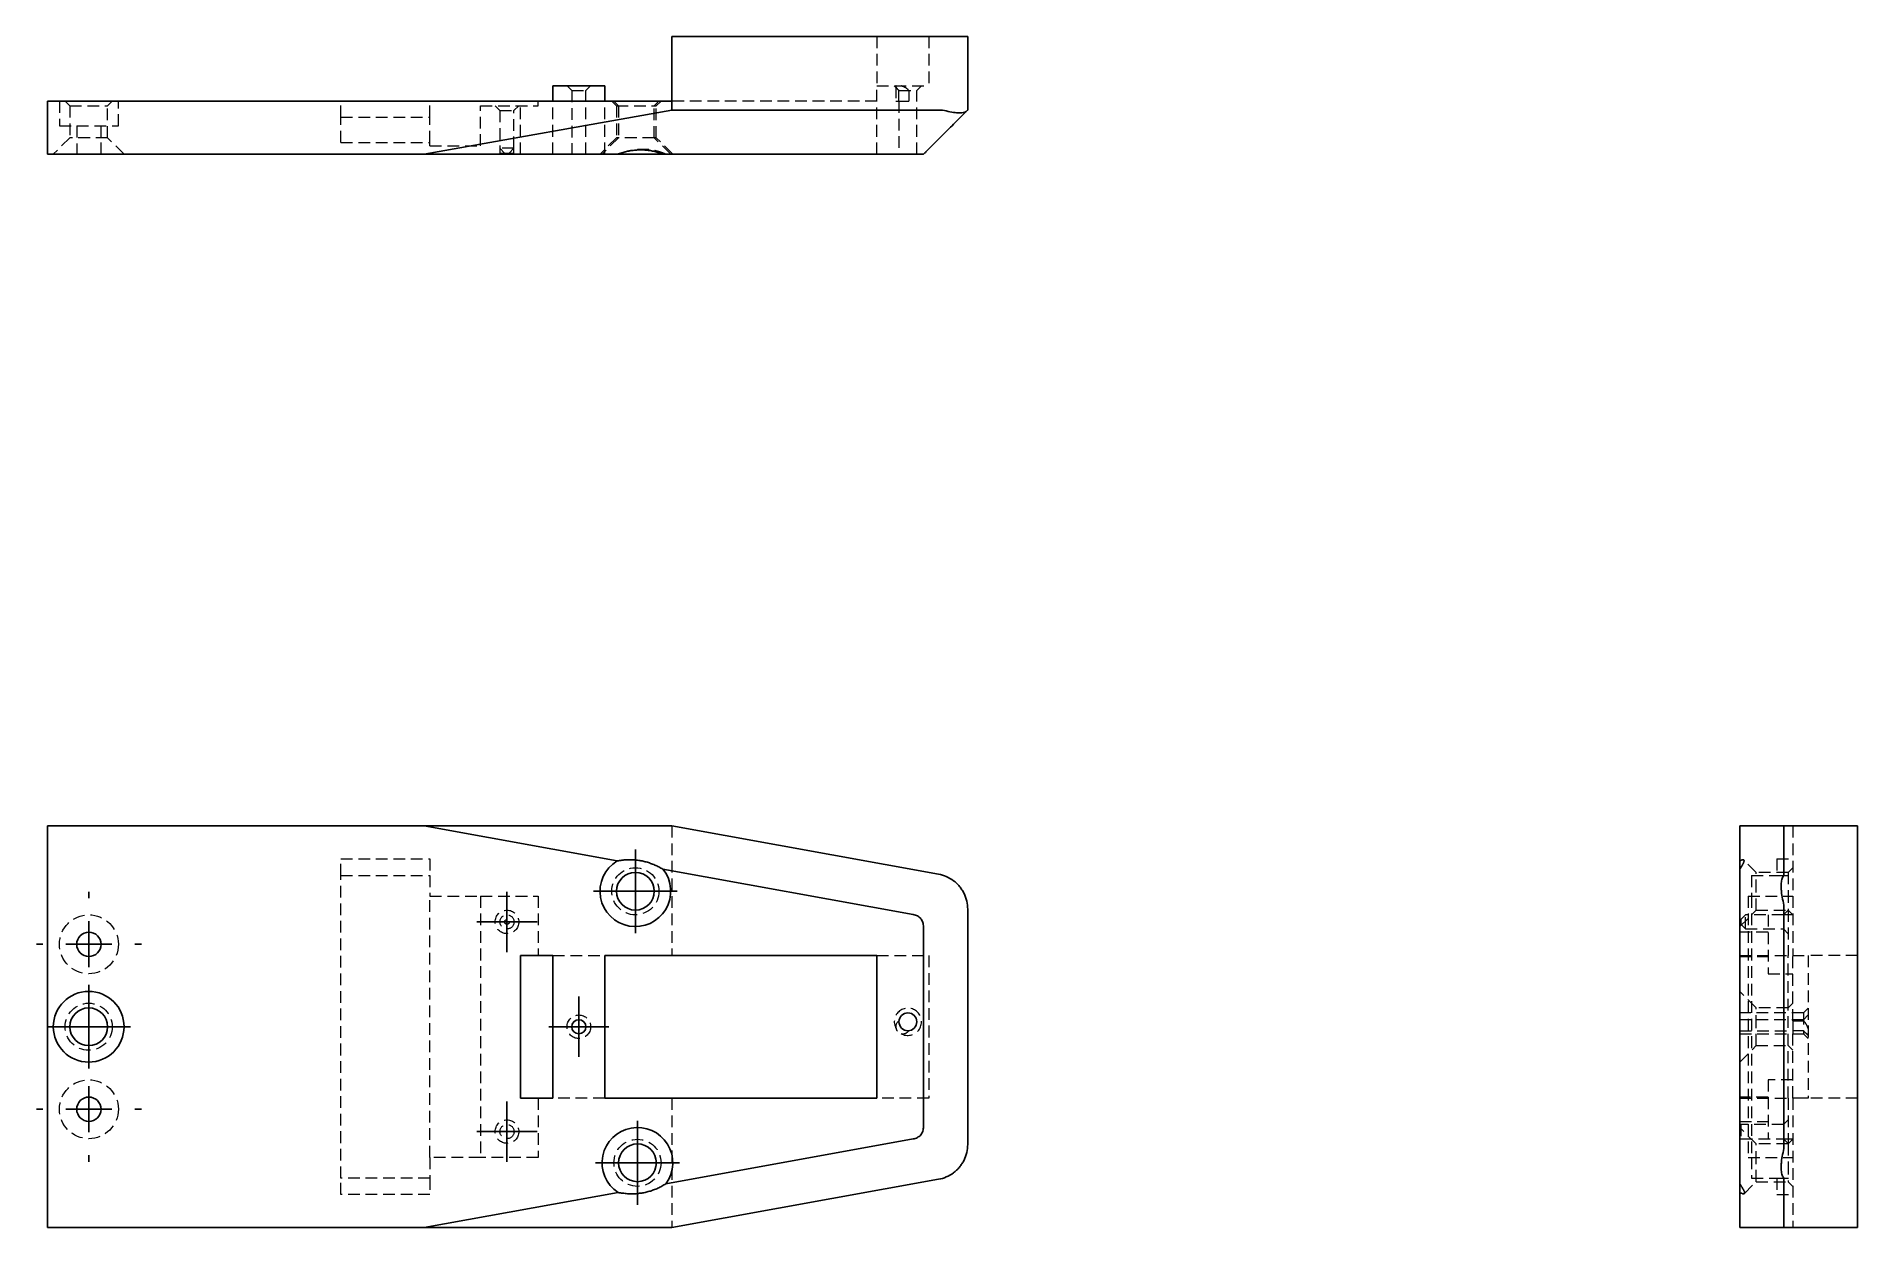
# Model space of a CAD drawing. Header units: millimetres. Extents: x 32 to 230, y 35 to 165.
import ezdxf

# ---------------------------------------------------------------- set-up
doc = ezdxf.new("R2010")
doc.units = ezdxf.units.MM
doc.linetypes.add('HIDDEN', pattern=[1.905, 1.27, -0.635])
doc.layers.add('10', color=7, linetype='Continuous')

# ---------------------------------------------------------------- blocks, each defined once
blk = doc.blocks.new('SW_CENTERMARKSYMBOL_0')
at = {"layer": '10', "color": 0}
for p, q in [((0, 5), (0, 5.7)), ((0, 0), (0, 2.5)), ((-5, 0), (-5.7, 0)), ((0, 0), (-2.5, 0)), ((0, 0), (0, -2.5)), ((0, 0), (2.5, 0)), ((5, 0), (5.7, 0)), ((0, -5), (0, -5.7))]:
    blk.add_line(p, q, dxfattribs=at)
blk = doc.blocks.new('SW_CENTERMARKSYMBOL_1')
at = {"layer": '10', "color": 0}
for p, q in [((0, 5), (0, 5.7)), ((0, 0), (0, 2.5)), ((-5, 0), (-5.7, 0)), ((0, 0), (-2.5, 0)), ((0, 0), (0, -2.5)), ((0, 0), (2.5, 0)), ((5, 0), (5.7, 0)), ((0, -5), (0, -5.7))]:
    blk.add_line(p, q, dxfattribs=at)
blk = doc.blocks.new('SW_CENTERMARKSYMBOL_2')
at = {"layer": '10', "color": 0}
for p, q in [((0, 2.5), (0, 4.55)), ((0, 0), (0, 2.5)), ((-2.5, 0), (-4.55, 0)), ((0, 0), (-2.5, 0)), ((0, 0), (0, -2.5)), ((0, 0), (2.5, 0)), ((2.5, 0), (4.55, 0)), ((0, -2.5), (0, -4.55))]:
    blk.add_line(p, q, dxfattribs=at)
blk = doc.blocks.new('SW_CENTERMARKSYMBOL_3')
at = {"layer": '10', "color": 0}
for p, q in [((0, 2.5), (0, 4.55)), ((0, 0), (0, 2.5)), ((-2.5, 0), (-4.55, 0)), ((0, 0), (-2.5, 0)), ((0, 0), (0, -2.5)), ((0, 0), (2.5, 0)), ((2.5, 0), (4.55, 0)), ((0, -2.5), (0, -4.55))]:
    blk.add_line(p, q, dxfattribs=at)
blk = doc.blocks.new('SW_CENTERMARKSYMBOL_4')
at = {"layer": '10', "color": 0}
for p, q in [((0, 2.5), (0, 4.55)), ((0, 0), (0, 2.5)), ((-2.5, 0), (-4.55, 0)), ((0, 0), (-2.5, 0)), ((0, 0), (0, -2.5)), ((0, 0), (2.5, 0)), ((2.5, 0), (4.55, 0)), ((0, -2.5), (0, -4.55))]:
    blk.add_line(p, q, dxfattribs=at)
blk = doc.blocks.new('SW_CENTERMARKSYMBOL_5')
at = {"layer": '10', "color": 0}
for p, q in [((0, 2.5), (0, 3.27)), ((0, 0), (0, 2.5)), ((-2.5, 0), (-3.27, 0)), ((0, 0), (-2.5, 0)), ((0, 0), (0, -2.5)), ((0, 0), (2.5, 0)), ((2.5, 0), (3.27, 0)), ((0, -2.5), (0, -3.27))]:
    blk.add_line(p, q, dxfattribs=at)
blk = doc.blocks.new('SW_CENTERMARKSYMBOL_6')
at = {"layer": '10', "color": 0}
for p, q in [((0, 2.5), (0, 3.27)), ((0, 0), (0, 2.5)), ((-2.5, 0), (-3.27, 0)), ((0, 0), (-2.5, 0)), ((0, 0), (0, -2.5)), ((0, 0), (2.5, 0)), ((2.5, 0), (3.27, 0)), ((0, -2.5), (0, -3.27))]:
    blk.add_line(p, q, dxfattribs=at)
blk = doc.blocks.new('SW_CENTERMARKSYMBOL_7')
at = {"layer": '10', "color": 0}
for p, q in [((0, 2.5), (0, 3.27)), ((0, 0), (0, 2.5)), ((-2.5, 0), (-3.27, 0)), ((0, 0), (-2.5, 0)), ((0, 0), (0, -2.5)), ((0, 0), (2.5, 0)), ((2.5, 0), (3.27, 0)), ((0, -2.5), (0, -3.27))]:
    blk.add_line(p, q, dxfattribs=at)

msp = doc.modelspace()

# ---------------------------------------------------------------- linework, layer by layer
at = {"color": 7, "linetype": 'Continuous', "lineweight": 25}
for p, q in [((100.82, 164.59), (100.82, 157.55)), ((100.82, 164.59), (129.79, 164.59)), ((129.79, 164.59), (132.94, 164.59)), ((132.94, 164.59), (132.94, 156.59)), ((87.9, 159.21), (87.9, 157.55)), ((87.9, 159.21), (93.53, 159.21)), ((93.53, 159.21), (93.53, 157.55)), ((33, 151.79), (33, 157.55)), ((100.82, 157.55), (33, 157.55)), ((73.92, 151.79), (100.82, 156.59)), ((100.82, 156.59), (100.82, 157.55)), ((100.82, 156.59), (129.79, 156.59)), ((73.92, 151.79), (33, 151.79)), ((94.89, 151.79), (73.92, 151.79)), ((99.85, 151.79), (94.88, 151.79)), ((127.03, 151.79), (99.85, 151.79)), ((33, 78.82), (33, 35.18)), ((73.92, 78.82), (33, 78.82)), ((94.89, 75.02), (73.92, 78.82)), ((73.92, 78.82), (100.82, 78.82)), ((100.82, 78.82), (129.79, 73.57)), ((216.79, 75.02), (216.79, 78.82)), ((216.79, 78.82), (221.59, 78.82)), ((221.59, 78.82), (221.59, 73.57)), ((221.59, 78.82), (222.55, 78.82)), ((229.59, 78.82), (222.55, 78.82)), ((229.59, 78.82), (229.59, 73.57)), ((127.03, 69.19), (99.85, 74.12)), ((216.79, 74.14), (216.79, 75.02)), ((216.79, 69.19), (216.79, 74.12)), ((229.59, 73.57), (229.59, 69.79)), ((132.94, 69.79), (132.94, 44.21)), ((221.59, 69.79), (221.59, 44.21)), ((229.59, 69.79), (229.59, 44.21)), ((128.14, 46.14), (128.14, 67.86)), ((216.79, 46.14), (216.79, 67.86)), ((87.9, 64.74), (84.38, 64.74)), ((84.38, 64.74), (84.38, 49.25)), ((87.9, 49.25), (87.9, 64.74)), ((93.53, 64.74), (123.09, 64.74)), ((93.53, 49.26), (93.53, 64.74)), ((123.09, 64.74), (123.09, 49.26)), ((84.38, 49.25), (87.9, 49.25)), ((123.09, 49.26), (93.53, 49.26)), ((100.17, 39.94), (127.03, 44.81)), ((216.79, 39.94), (216.79, 44.81)), ((229.59, 44.21), (229.59, 40.43)), ((129.79, 40.43), (100.82, 35.18)), ((216.79, 39), (216.79, 39.94)), ((221.59, 40.43), (221.59, 35.18)), ((229.59, 40.43), (229.59, 35.18)), ((73.92, 35.18), (94.98, 39)), ((216.79, 35.18), (216.79, 39)), ((33, 35.18), (73.92, 35.18)), ((100.82, 35.18), (73.92, 35.18)), ((221.59, 35.18), (216.79, 35.18)), ((221.59, 35.18), (222.55, 35.18)), ((229.59, 35.18), (222.55, 35.18))]:
    msp.add_line(p, q, dxfattribs=at)
at = {"color": 7, "linetype": 'HIDDEN', "lineweight": 18}
for p, q in [((123.09, 164.59), (123.09, 159.21)), ((128.72, 164.59), (128.72, 159.21)), ((89.43, 159.21), (89.94, 158.7)), ((89.94, 158.7), (91.48, 158.7)), ((89.94, 158.7), (89.94, 151.79)), ((91.48, 158.7), (91.99, 159.21)), ((91.48, 151.79), (91.48, 158.7)), ((123.09, 159.21), (128.72, 159.21)), ((123.09, 151.79), (123.09, 159.21)), ((124.96, 159.21), (125.36, 158.82)), ((125.13, 159.15), (125.13, 157.55)), ((125.48, 158.7), (127.42, 158.7)), ((125.48, 157.55), (125.48, 158.7)), ((126.54, 158.7), (126.54, 157.55)), ((127.42, 158.7), (127.93, 159.21)), ((127.42, 151.79), (127.42, 158.7)), ((34.3, 157.55), (34.3, 154.86)), ((34.92, 157.55), (35.43, 157.04)), ((35.43, 157.04), (39.53, 157.04)), ((35.43, 157.04), (35.43, 153.58)), ((39.53, 157.04), (40.04, 157.55)), ((39.53, 153.58), (39.53, 157.04)), ((40.7, 154.86), (40.7, 157.55)), ((64.86, 155.82), (64.86, 157.55)), ((64.86, 155.82), (64.86, 157.55)), ((74.54, 155.82), (74.54, 157.55)), ((80.04, 152.69), (80.04, 157.04)), ((80.04, 157.04), (86.31, 157.04)), ((81.63, 157.04), (82.14, 156.53)), ((82.14, 156.53), (83.67, 156.53)), ((82.14, 156.53), (82.14, 152.43)), ((83.67, 156.53), (84.19, 157.04)), ((83.67, 152.43), (83.67, 156.53)), ((84.38, 151.79), (84.38, 157.04)), ((86.31, 157.04), (86.31, 157.55)), ((87.9, 151.79), (87.9, 157.55)), ((93.53, 151.79), (93.53, 157.55)), ((94.3, 157.55), (94.81, 157.04)), ((94.52, 157.55), (95.03, 157.04)), ((94.81, 157.04), (98.9, 157.04)), ((94.81, 157.04), (94.81, 153.58)), ((95.03, 157.04), (95.03, 153.58)), ((98.9, 157.04), (99.41, 157.55)), ((98.9, 157.04), (99.12, 157.04)), ((98.9, 153.58), (98.9, 157.04)), ((99.12, 157.04), (99.64, 157.55)), ((99.12, 153.58), (99.12, 157.04)), ((123.09, 157.55), (100.82, 157.55)), ((125.13, 157.55), (125.48, 157.55)), ((125.48, 157.55), (126.54, 157.55)), ((125.48, 157.55), (125.48, 151.79)), ((34.3, 154.86), (40.7, 154.86)), ((36.18, 154.86), (36.18, 151.79)), ((38.82, 151.79), (38.82, 154.86)), ((64.86, 155.82), (74.54, 155.82)), ((64.86, 153.07), (64.86, 155.82)), ((74.54, 153.07), (74.54, 155.82)), ((35.43, 153.58), (33.64, 151.79)), ((39.53, 153.58), (35.43, 153.58)), ((41.32, 151.79), (39.53, 153.58)), ((64.86, 153.07), (74.54, 153.07)), ((74.54, 152.69), (74.54, 153.07)), ((74.54, 152.69), (80.04, 152.69)), ((83.67, 152.43), (82.14, 152.43)), ((82.14, 152.43), (82.65, 151.92)), ((82.14, 152.43), (82.14, 151.92)), ((83.16, 151.92), (83.67, 152.43)), ((83.67, 151.92), (83.67, 152.43)), ((94.81, 153.58), (93.02, 151.79)), ((95.03, 153.58), (93.24, 151.79)), ((98.9, 153.58), (94.81, 153.58)), ((99.12, 153.58), (98.9, 153.58)), ((100.69, 151.79), (98.9, 153.58)), ((100.92, 151.79), (99.12, 153.58)), ((82.14, 151.92), (82.65, 151.92)), ((82.65, 151.92), (83.16, 151.92)), ((83.16, 151.92), (83.67, 151.92)), ((100.82, 78.82), (100.82, 64.74)), ((222.55, 78.82), (222.55, 64.74)), ((64.86, 75.23), (74.54, 75.23)), ((64.86, 73.44), (64.86, 75.23)), ((74.54, 75.23), (74.54, 73.44)), ((220.82, 75.23), (222.55, 75.23)), ((220.82, 75.23), (220.82, 73.44)), ((64.86, 40.56), (64.86, 73.44)), ((64.86, 73.44), (74.54, 73.44)), ((64.86, 73.44), (64.86, 73.44)), ((74.54, 73.44), (74.54, 71.2)), ((218.58, 73.76), (217.23, 75.11)), ((218.07, 73.44), (220.82, 73.44)), ((218.07, 73.44), (218.07, 71.2)), ((218.58, 71.72), (218.58, 73.76)), ((222.04, 73.76), (218.58, 73.76)), ((220.82, 73.44), (222.55, 73.44)), ((222.55, 74.28), (222.04, 73.76)), ((222.04, 73.76), (222.04, 71.72)), ((74.54, 71.2), (80.04, 71.2)), ((74.54, 42.8), (74.54, 71.2)), ((80.04, 71.2), (80.04, 42.8)), ((80.04, 71.2), (86.31, 71.2)), ((86.31, 71.2), (86.31, 64.74)), ((217.69, 71.2), (222.04, 71.2)), ((217.69, 71.2), (217.69, 42.8)), ((218.07, 71.2), (218.07, 42.8)), ((218.58, 69.67), (218.58, 71.72)), ((222.04, 71.72), (222.04, 69.67)), ((222.04, 71.2), (222.55, 71.2)), ((216.79, 67.88), (218.58, 69.67)), ((218.58, 69.67), (222.04, 69.67)), ((222.04, 69.67), (221.53, 69.16)), ((222.04, 69.67), (222.04, 64.74)), ((222.04, 69.67), (222.55, 69.16)), ((219.86, 67.28), (216.79, 67.28)), ((217.43, 69.16), (216.92, 68.64)), ((216.92, 68.64), (216.92, 68.13)), ((216.92, 68.13), (217.43, 67.62)), ((217.43, 67.62), (217.43, 69.16)), ((221.53, 69.16), (217.43, 69.16)), ((217.43, 67.62), (221.53, 67.62)), ((219.86, 69.16), (219.86, 62.76)), ((221.53, 69.16), (221.53, 68.39)), ((222.55, 69.16), (221.53, 69.16)), ((221.53, 68.39), (221.53, 67.62)), ((221.53, 67.62), (222.04, 67.11)), ((87.9, 64.74), (93.53, 64.74)), ((123.09, 64.74), (128.72, 64.74)), ((128.72, 64.74), (128.72, 49.25)), ((216.79, 64.74), (224.21, 64.74)), ((216.79, 64.64), (219.86, 64.64)), ((222.04, 49.25), (222.04, 64.74)), ((222.55, 57.64), (222.55, 64.74)), ((229.59, 64.74), (224.21, 64.74)), ((224.21, 64.74), (224.21, 49.25)), ((219.86, 62.76), (222.55, 62.76)), ((218.58, 59.05), (216.79, 60.84)), ((222.55, 59.56), (222.04, 59.05)), ((223.7, 58.51), (216.79, 58.51)), ((223.7, 57.76), (216.79, 57.76)), ((218.58, 57), (218.58, 59.05)), ((222.04, 59.05), (218.58, 59.05)), ((222.55, 57.64), (222.55, 56.57)), ((222.55, 57.64), (223.7, 57.64)), ((224.21, 59.02), (223.7, 58.51)), ((223.7, 58.51), (223.7, 56.57)), ((224.21, 58.28), (223.7, 57.76)), ((216.79, 56.57), (222.55, 56.57)), ((216.79, 56.23), (222.55, 56.23)), ((218.58, 54.95), (218.58, 57)), ((223.7, 56.57), (222.55, 56.57)), ((222.55, 56.57), (222.55, 56.23)), ((222.55, 49.26), (222.55, 56.23)), ((222.55, 56.23), (224.14, 56.23)), ((223.7, 56.57), (223.7, 56.23)), ((223.7, 56.23), (224.21, 55.72)), ((223.8, 56.47), (224.21, 56.06)), ((216.79, 53.16), (218.58, 54.95)), ((218.58, 54.95), (222.04, 54.95)), ((222.04, 54.95), (222.55, 54.44)), ((219.86, 51.24), (219.86, 44.84)), ((222.55, 51.24), (219.86, 51.24)), ((86.31, 49.25), (86.31, 42.8)), ((93.53, 49.25), (87.9, 49.25)), ((93.53, 49.26), (93.53, 49.25)), ((100.82, 49.26), (100.82, 35.18)), ((123.09, 49.25), (100.82, 49.26)), ((123.09, 49.25), (123.09, 49.26)), ((123.09, 49.25), (123.09, 49.25)), ((128.72, 49.25), (123.09, 49.25)), ((219.86, 49.36), (216.79, 49.36)), ((216.79, 49.26), (222.55, 49.26)), ((216.79, 49.25), (222.55, 49.25)), ((222.04, 49.25), (222.04, 44.27)), ((229.59, 49.26), (222.55, 49.26)), ((222.55, 49.25), (222.55, 49.26)), ((224.21, 49.25), (222.55, 49.25)), ((222.55, 49.25), (222.55, 35.18)), ((224.21, 49.25), (222.55, 49.25)), ((229.59, 49.25), (224.21, 49.25)), ((229.59, 49.25), (224.21, 49.25)), ((216.79, 46.72), (219.86, 46.72)), ((218.58, 44.27), (216.79, 46.06)), ((216.92, 46.38), (216.92, 44.84)), ((221.53, 46.38), (216.92, 46.38)), ((222.04, 46.89), (221.53, 46.38)), ((221.53, 46.38), (221.53, 45.61)), ((221.53, 45.61), (221.53, 44.84)), ((216.92, 44.84), (221.53, 44.84)), ((218.58, 42.22), (218.58, 44.27)), ((222.04, 44.27), (218.58, 44.27)), ((221.53, 44.84), (222.04, 44.33)), ((221.53, 44.84), (222.55, 44.84)), ((222.55, 44.78), (222.04, 44.27)), ((222.04, 44.27), (222.04, 42.22)), ((80.04, 42.8), (74.54, 42.8)), ((74.54, 42.8), (74.54, 40.56)), ((86.31, 42.8), (80.04, 42.8)), ((217.69, 42.8), (222.04, 42.8)), ((218.07, 42.8), (218.07, 40.56)), ((218.58, 40.17), (218.58, 42.22)), ((222.04, 42.8), (222.55, 42.8)), ((222.04, 42.22), (222.04, 40.17)), ((74.54, 40.56), (64.86, 40.56)), ((64.86, 40.56), (64.86, 40.56)), ((64.86, 38.77), (64.86, 40.56)), ((74.54, 40.56), (74.54, 38.77)), ((217.29, 38.88), (218.58, 40.17)), ((218.07, 40.56), (220.82, 40.56)), ((218.58, 40.17), (222.04, 40.17)), ((220.82, 40.56), (220.82, 38.77)), ((220.82, 40.56), (222.55, 40.56)), ((222.04, 40.17), (222.55, 39.66)), ((74.54, 38.77), (64.86, 38.77)), ((220.82, 38.77), (222.55, 38.77))]:
    msp.add_line(p, q, dxfattribs=at)
for centre, radius in [((96.85, 71.72), 2.56), ((82.91, 68.39), 1.28), ((37.5, 65.96), 3.2), ((82.91, 68.39), 0.768), ((82.91, 68.39), 0.256), ((37.48, 57), 2.56), ((90.71, 57), 1.28), ((37.5, 48.04), 3.2), ((82.91, 45.61), 1.28), ((82.91, 45.61), 0.768), ((97.08, 42.22), 2.56)]:
    msp.add_circle(centre, radius, dxfattribs=at)
at = {"color": 7, "linetype": 'Continuous', "lineweight": 25}
for centre, radius in [((96.85, 71.72), 2.05), ((37.5, 65.96), 1.32), ((37.48, 57), 3.84), ((37.48, 57), 2.05), ((90.71, 57), 0.768), ((126.45, 57.54), 0.969), ((37.5, 48.04), 1.32), ((97.08, 42.22), 2.05)]:
    msp.add_circle(centre, radius, dxfattribs=at)
for centre, start, end in [((96.85, 71.72), 120.7308, 38.7198), ((97.08, 42.22), 323.5882, 236.9612)]:
    msp.add_arc(centre, 3.84, start, end, dxfattribs=at)
at = {"color": 7, "linetype": 'HIDDEN', "lineweight": 18}
for centre, radius, start, end in [((126.45, 57.54), 1.48, 240.243, 209.6042), ((125.9, 57), 0.768, 123.1914, 326.6558)]:
    msp.add_arc(centre, radius, start, end, dxfattribs=at)
for points, knots in [([(125.16, 159.21), (125.12, 159.17), (125.13, 159.12), (125.2, 158.98), (125.27, 158.91), (125.36, 158.82)], [0, 0, 0, 0, 0.5, 0.5, 1, 1, 1, 1]), ([(126.54, 158.7), (126.5, 158.76), (126.46, 158.81), (126.34, 158.91), (126.28, 158.96), (126.06, 159.09), (125.88, 159.17), (125.71, 159.21)], [0, 0, 0, 0, 0.25, 0.25, 0.5, 0.5, 1, 1, 1, 1]), ([(100.17, 151.79), (100.09, 151.82), (99.95, 151.88), (99.73, 151.96), (99.51, 152.04), (99.28, 152.1), (99.06, 152.16), (98.83, 152.21), (98.6, 152.25), (98.37, 152.28), (98.14, 152.3), (97.9, 152.31), (97.67, 152.31), (97.43, 152.31), (97.19, 152.3), (96.95, 152.28), (96.71, 152.25), (96.47, 152.21), (96.23, 152.16), (95.98, 152.1), (95.73, 152.04), (95.48, 151.96), (95.23, 151.88), (95.07, 151.82), (94.98, 151.79)], [0, 0, 0, 0, 0.0491067, 0.097209, 0.1443891, 0.190734, 0.2363356, 0.2812902, 0.3256986, 0.3696651, 0.4132971, 0.4567049, 0.5, 0.5432951, 0.5867029, 0.6303349, 0.6743014, 0.7187098, 0.7636644, 0.809266, 0.8556109, 0.902791, 0.9508933, 1, 1, 1, 1]), ([(224.21, 56.81), (224.17, 56.95), (224.12, 57.09), (223.98, 57.34), (223.91, 57.45), (223.82, 57.54)], [0, 0, 0, 0, 0.5, 0.5, 1, 1, 1, 1]), ([(223.7, 56.57), (223.78, 56.5), (223.91, 56.35), (224.06, 56.24), (224.12, 56.24), (224.14, 56.24)], [0, 0, 0, 0, 0.431513, 0.789254, 1, 1, 1, 1])]:
    msp.add_open_spline(points, degree=3, knots=knots, dxfattribs=at)
for points in [[(125.36, 158.82), (125.4, 158.78), (125.44, 158.74), (125.48, 158.7)], [(223.82, 57.54), (223.78, 57.58), (223.74, 57.61), (223.7, 57.64)]]:
    msp.add_open_spline(points, degree=3, dxfattribs=at)
at = {"color": 7, "linetype": 'Continuous', "lineweight": 25}
for points, knots in [([(132.84, 156.49), (132.75, 156.4), (132.66, 156.31), (132.48, 156.13), (132.19, 155.84), (131.51, 155.15), (130.47, 154.12), (129.45, 153.1), (128.87, 152.52), (128.6, 152.24), (128.5, 152.15), (128.32, 151.97), (128.23, 151.88), (128.14, 151.79)], [0, 0, 0, 0, 0.0625, 0.0625, 0.125, 0.25, 0.5, 0.75, 0.875, 0.875, 0.9375, 0.9375, 1, 1, 1, 1]), ([(130.61, 156.49), (130.89, 156.43), (131.15, 156.37), (131.51, 156.32), (131.63, 156.31), (131.85, 156.29), (132.05, 156.28), (132.23, 156.29), (132.4, 156.31), (132.48, 156.32), (132.68, 156.37), (132.78, 156.43), (132.84, 156.49)], [0, 0, 0, 0, 0.25, 0.25, 0.375, 0.375, 0.5, 0.625, 0.625, 0.75, 0.75, 1, 1, 1, 1]), ([(94.89, 151.79), (94.98, 151.82), (95.14, 151.88), (95.39, 151.95), (95.64, 152.02), (95.89, 152.08), (96.13, 152.13), (96.38, 152.18), (96.62, 152.21), (96.86, 152.24), (97.1, 152.25), (97.34, 152.26), (97.57, 152.26), (97.81, 152.25), (98.04, 152.24), (98.27, 152.21), (98.5, 152.18), (98.73, 152.13), (98.96, 152.08), (99.18, 152.02), (99.41, 151.95), (99.63, 151.88), (99.78, 151.82), (99.85, 151.79)], [0, 0, 0, 0, 0.0510346, 0.1010787, 0.1502195, 0.1985493, 0.246165, 0.2931681, 0.339664, 0.3857614, 0.4315721, 0.47721, 0.52279, 0.5684279, 0.6142386, 0.660336, 0.7068319, 0.753835, 0.8014507, 0.8497805, 0.8989213, 0.9489654, 1, 1, 1, 1]), ([(128.14, 151.79), (128.14, 151.79), (128.12, 151.79), (128.02, 151.79), (127.95, 151.79), (127.75, 151.79), (127.62, 151.79), (127.34, 151.79), (127.18, 151.79), (127.03, 151.79)], [0, 0, 0, 0, 0.25, 0.25, 0.5, 0.5, 0.75, 0.75, 1, 1, 1, 1]), ([(94.89, 75.02), (94.98, 75.03), (95.14, 75.06), (95.39, 75.09), (95.64, 75.12), (95.89, 75.13), (96.13, 75.14), (96.38, 75.14), (96.62, 75.13), (96.86, 75.11), (97.1, 75.09), (97.34, 75.05), (97.57, 75.01), (97.81, 74.96), (98.04, 74.9), (98.27, 74.83), (98.5, 74.75), (98.73, 74.67), (98.96, 74.57), (99.18, 74.47), (99.41, 74.36), (99.63, 74.24), (99.78, 74.16), (99.85, 74.12)], [0, 0, 0, 0, 0.0510346, 0.1010787, 0.1502195, 0.1985493, 0.246165, 0.2931681, 0.339664, 0.3857614, 0.4315721, 0.47721, 0.52279, 0.5684279, 0.6142386, 0.660336, 0.7068319, 0.753835, 0.8014507, 0.8497805, 0.8989213, 0.9489654, 1, 1, 1, 1]), ([(130.61, 73.32), (130.89, 73.2), (131.15, 73.05), (131.51, 72.78), (131.63, 72.69), (131.85, 72.48), (132.05, 72.26), (132.23, 72.01), (132.4, 71.76), (132.48, 71.63), (132.68, 71.22), (132.78, 70.94), (132.84, 70.65)], [0, 0, 0, 0, 0.25, 0.25, 0.375, 0.375, 0.5, 0.625, 0.625, 0.75, 0.75, 1, 1, 1, 1]), ([(216.79, 75.02), (216.82, 75.03), (216.88, 75.06), (216.95, 75.09), (217.02, 75.12), (217.08, 75.13), (217.13, 75.14), (217.18, 75.14), (217.21, 75.13), (217.24, 75.11), (217.25, 75.09), (217.26, 75.05), (217.26, 75.01), (217.25, 74.96), (217.24, 74.9), (217.21, 74.83), (217.18, 74.75), (217.13, 74.67), (217.08, 74.57), (217.02, 74.47), (216.95, 74.36), (216.88, 74.24), (216.82, 74.16), (216.79, 74.12)], [0, 0, 0, 0, 0.0510346, 0.1010787, 0.1502195, 0.1985493, 0.246165, 0.2931681, 0.339664, 0.3857614, 0.4315721, 0.47721, 0.52279, 0.5684279, 0.6142386, 0.660336, 0.7068319, 0.753835, 0.8014507, 0.8497805, 0.8989213, 0.9489654, 1, 1, 1, 1]), ([(221.49, 73.32), (221.43, 73.2), (221.37, 73.05), (221.32, 72.78), (221.31, 72.69), (221.29, 72.48), (221.28, 72.26), (221.29, 72.01), (221.31, 71.76), (221.32, 71.63), (221.37, 71.22), (221.43, 70.94), (221.49, 70.65)], [0, 0, 0, 0, 0.25, 0.25, 0.375, 0.375, 0.5, 0.625, 0.625, 0.75, 0.75, 1, 1, 1, 1]), ([(128.14, 67.86), (128.14, 68.02), (128.12, 68.17), (128.02, 68.48), (127.95, 68.62), (127.75, 68.86), (127.62, 68.96), (127.34, 69.11), (127.18, 69.16), (127.03, 69.19)], [0, 0, 0, 0, 0.25, 0.25, 0.5, 0.5, 0.75, 0.75, 1, 1, 1, 1]), ([(216.79, 67.86), (216.79, 68.02), (216.79, 68.17), (216.79, 68.48), (216.79, 68.62), (216.79, 68.86), (216.79, 68.96), (216.79, 69.11), (216.79, 69.16), (216.79, 69.19)], [0, 0, 0, 0, 0.25, 0.25, 0.5, 0.5, 0.75, 0.75, 1, 1, 1, 1]), ([(127.03, 44.81), (127.18, 44.84), (127.33, 44.89), (127.62, 45.04), (127.74, 45.13), (127.95, 45.38), (128.02, 45.52), (128.12, 45.82), (128.14, 45.98), (128.14, 46.14)], [0, 0, 0, 0, 0.25, 0.25, 0.5, 0.5, 0.75, 0.75, 1, 1, 1, 1]), ([(216.79, 44.81), (216.79, 44.84), (216.79, 44.89), (216.79, 45.04), (216.79, 45.13), (216.79, 45.38), (216.79, 45.52), (216.79, 45.82), (216.79, 45.98), (216.79, 46.14)], [0, 0, 0, 0, 0.25, 0.25, 0.5, 0.5, 0.75, 0.75, 1, 1, 1, 1]), ([(132.84, 43.35), (132.78, 43.06), (132.68, 42.78), (132.48, 42.37), (132.4, 42.24), (132.23, 41.99), (132.05, 41.74), (131.85, 41.52), (131.63, 41.31), (131.51, 41.22), (131.15, 40.95), (130.89, 40.8), (130.61, 40.68)], [0, 0, 0, 0, 0.25, 0.25, 0.375, 0.375, 0.5, 0.625, 0.625, 0.75, 0.75, 1, 1, 1, 1]), ([(221.49, 43.35), (221.43, 43.06), (221.37, 42.78), (221.32, 42.37), (221.31, 42.24), (221.29, 41.99), (221.28, 41.74), (221.29, 41.52), (221.31, 41.31), (221.32, 41.22), (221.37, 40.95), (221.43, 40.8), (221.49, 40.68)], [0, 0, 0, 0, 0.25, 0.25, 0.375, 0.375, 0.5, 0.625, 0.625, 0.75, 0.75, 1, 1, 1, 1]), ([(100.17, 39.94), (100.09, 39.9), (99.95, 39.81), (99.73, 39.68), (99.51, 39.57), (99.28, 39.46), (99.06, 39.36), (98.83, 39.27), (98.6, 39.19), (98.37, 39.12), (98.14, 39.06), (97.9, 39), (97.67, 38.95), (97.43, 38.92), (97.19, 38.89), (96.95, 38.86), (96.71, 38.85), (96.47, 38.85), (96.23, 38.85), (95.98, 38.86), (95.73, 38.89), (95.48, 38.92), (95.23, 38.95), (95.07, 38.98), (94.98, 39)], [0, 0, 0, 0, 0.0491067, 0.097209, 0.1443891, 0.190734, 0.2363356, 0.2812902, 0.3256986, 0.3696651, 0.4132971, 0.4567049, 0.5, 0.5432951, 0.5867029, 0.6303349, 0.6743014, 0.7187098, 0.7636644, 0.809266, 0.8556109, 0.902791, 0.9508933, 1, 1, 1, 1]), ([(216.79, 39.94), (216.82, 39.9), (216.88, 39.81), (216.96, 39.68), (217.04, 39.57), (217.1, 39.46), (217.16, 39.36), (217.21, 39.27), (217.25, 39.19), (217.28, 39.12), (217.3, 39.06), (217.31, 39), (217.31, 38.95), (217.31, 38.92), (217.3, 38.89), (217.28, 38.86), (217.25, 38.85), (217.21, 38.85), (217.16, 38.85), (217.1, 38.86), (217.04, 38.89), (216.96, 38.92), (216.88, 38.95), (216.82, 38.98), (216.79, 39)], [0, 0, 0, 0, 0.0491067, 0.097209, 0.1443891, 0.190734, 0.2363356, 0.2812902, 0.3256986, 0.3696651, 0.4132971, 0.4567049, 0.5, 0.5432951, 0.5867029, 0.6303349, 0.6743014, 0.7187098, 0.7636644, 0.809266, 0.8556109, 0.902791, 0.9508933, 1, 1, 1, 1])]:
    msp.add_open_spline(points, degree=3, knots=knots, dxfattribs=at)
for points in [[(130.61, 156.49), (130.35, 156.56), (130.07, 156.59), (129.79, 156.59)], [(132.94, 156.59), (132.94, 156.59), (132.91, 156.56), (132.84, 156.49)], [(130.61, 73.32), (130.35, 73.43), (130.07, 73.52), (129.79, 73.57)], [(221.49, 73.32), (221.56, 73.43), (221.59, 73.52), (221.59, 73.57)], [(132.94, 69.79), (132.94, 70.08), (132.91, 70.37), (132.84, 70.65)], [(221.59, 69.79), (221.59, 70.08), (221.56, 70.37), (221.49, 70.65)], [(132.84, 43.35), (132.91, 43.63), (132.94, 43.92), (132.94, 44.21)], [(221.49, 43.35), (221.56, 43.63), (221.59, 43.92), (221.59, 44.21)], [(129.79, 40.43), (130.07, 40.48), (130.35, 40.57), (130.61, 40.68)], [(221.59, 40.43), (221.59, 40.48), (221.56, 40.57), (221.49, 40.68)]]:
    msp.add_open_spline(points, degree=3, dxfattribs=at)

# ---------------------------------------------------------------- block references
at = {"layer": '10'}
for name, p in [('SW_CENTERMARKSYMBOL_2', (96.85, 71.72)), ('SW_CENTERMARKSYMBOL_0', (37.5, 65.96)), ('SW_CENTERMARKSYMBOL_6', (82.91, 68.39)), ('SW_CENTERMARKSYMBOL_4', (37.48, 57)), ('SW_CENTERMARKSYMBOL_5', (90.71, 57)), ('SW_CENTERMARKSYMBOL_1', (37.5, 48.04)), ('SW_CENTERMARKSYMBOL_7', (82.91, 45.61)), ('SW_CENTERMARKSYMBOL_3', (97.08, 42.22))]:
    msp.add_blockref(name, p, dxfattribs=at)

doc.saveas('drawing.dxf')
